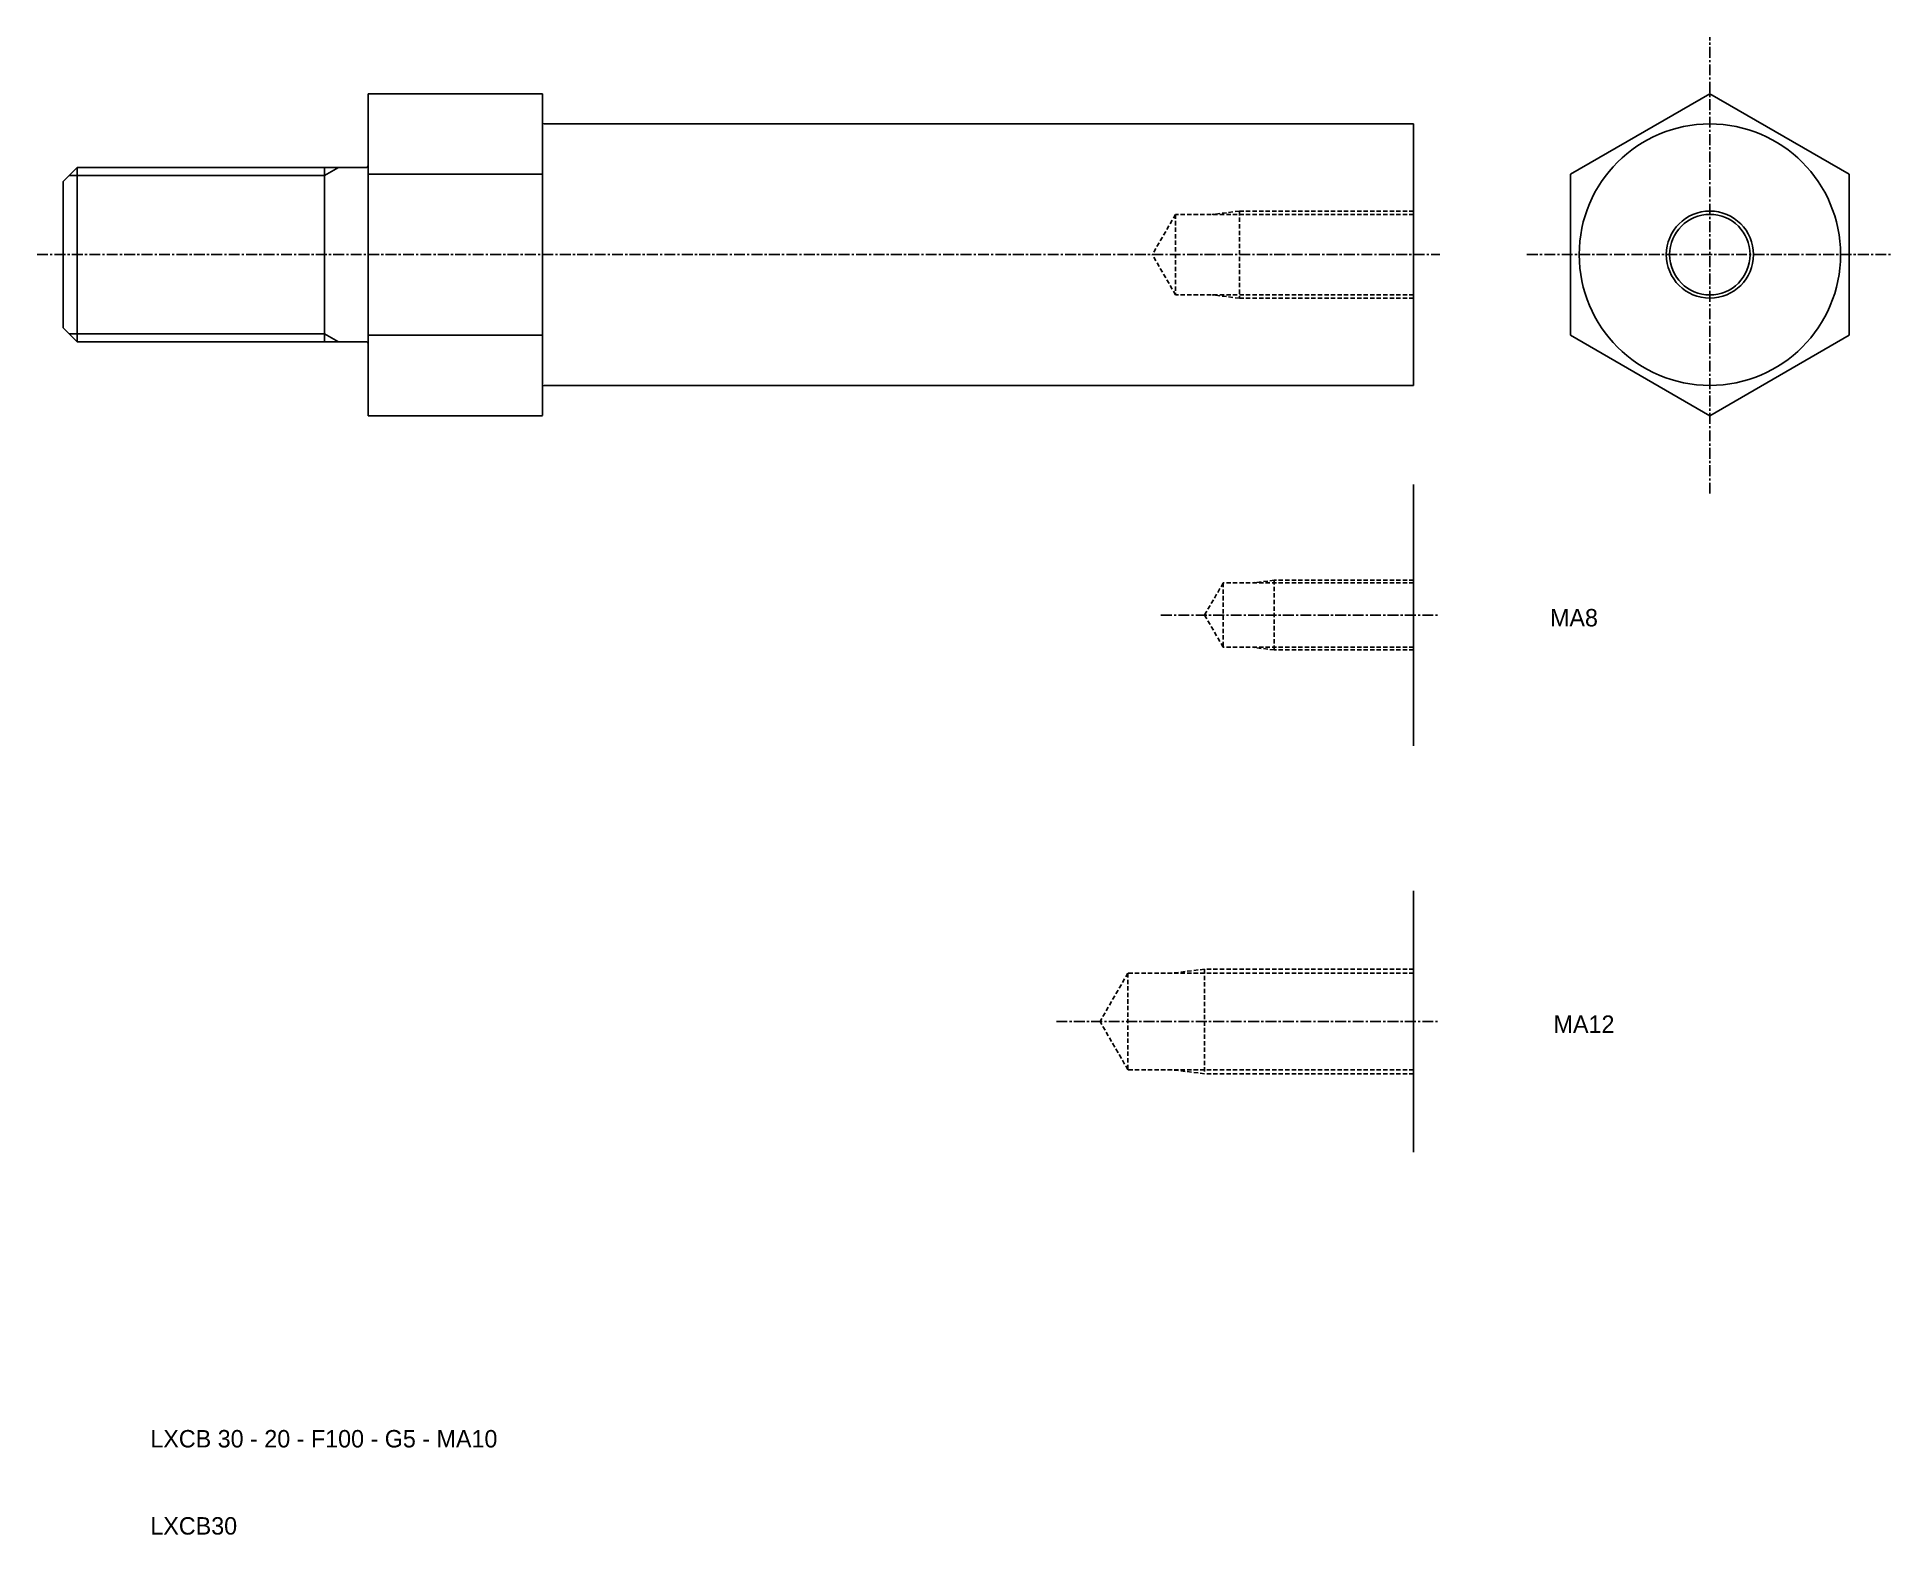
# Model space of a CAD drawing. Extents: x 44 to 257, y -60 to 112.
import ezdxf

# ---------------------------------------------------------------- set-up
doc = ezdxf.new("R2010")
doc.units = 0
doc.linetypes.add('CENTER', pattern=[2, 1.25, -0.25, 0.25, -0.25])
doc.linetypes.add('DASHED', pattern=[0.75, 0.5, -0.25])
doc.layers.get('0').update_dxf_attribs({"linetype": 'CONTINUOUS'})
doc.layers.add('CENTER', color=1, linetype='CENTER')

msp = doc.modelspace()

# ---------------------------------------------------------------- linework, layer by layer
at = {"color": 7, "linetype": 'CONTINUOUS'}
for p, q in [((81.88, 105.84), (81.88, 68.89)), ((101.88, 105.84), (81.88, 105.84)), ((101.88, 105.82), (101.88, 68.92)), ((102.08, 102.37), (201.88, 102.37)), ((201.88, 102.37), (201.88, 72.37)), ((46.88, 95.77), (48.48, 97.37)), ((48.48, 97.37), (81.68, 97.37)), ((48.48, 97.37), (48.48, 77.37)), ((76.88, 97.37), (76.88, 77.37)), ((101.88, 96.6), (81.88, 96.6)), ((46.88, 95.77), (46.88, 78.97)), ((46.88, 78.97), (48.48, 77.37)), ((48.48, 77.37), (81.68, 77.37)), ((101.88, 78.13), (81.88, 78.13)), ((102.08, 72.37), (201.88, 72.37)), ((101.88, 68.89), (81.88, 68.89)), ((201.88, 61.01), (201.88, 31.01)), ((201.88, 14.38), (201.88, -15.62))]:
    msp.add_line(p, q, dxfattribs=at)
at = {"color": 3, "linetype": 'CONTINUOUS'}
for p, q in [((47.56, 96.45), (76.88, 96.45)), ((76.88, 96.45), (78.48, 97.37)), ((47.56, 78.29), (76.88, 78.29)), ((76.88, 78.29), (78.48, 77.37))]:
    msp.add_line(p, q, dxfattribs=at)
at = {"color": 3, "linetype": 'DASHED'}
for p, q in [((174.55, 91.98), (171.88, 87.37)), ((201.88, 91.98), (174.55, 91.98)), ((174.55, 91.98), (174.55, 82.75)), ((181.88, 92.37), (178.76, 91.98)), ((201.88, 92.37), (181.88, 92.37)), ((181.88, 92.37), (181.88, 82.37)), ((174.55, 82.75), (171.88, 87.37)), ((201.88, 82.75), (174.55, 82.75)), ((181.88, 82.37), (178.76, 82.75)), ((201.88, 82.37), (181.88, 82.37)), ((180.02, 49.7), (177.88, 46.01)), ((180.02, 49.7), (180.02, 42.32)), ((201.88, 49.7), (180.02, 49.7)), ((185.88, 50.01), (183.38, 49.7)), ((185.88, 50.01), (185.88, 42.01)), ((201.88, 50.01), (185.88, 50.01)), ((180.02, 42.32), (177.88, 46.01)), ((201.88, 42.32), (180.02, 42.32)), ((185.88, 42.01), (183.38, 42.32)), ((201.88, 42.01), (185.88, 42.01)), ((169.08, 4.92), (165.88, -0.62)), ((169.08, 4.92), (169.08, -6.16)), ((201.88, 4.92), (169.08, 4.92)), ((177.88, 5.38), (174.13, 4.92)), ((177.88, 5.38), (177.88, -6.62)), ((201.88, 5.38), (177.88, 5.38)), ((169.08, -6.16), (165.88, -0.62)), ((201.88, -6.16), (169.08, -6.16)), ((177.88, -6.62), (174.13, -6.16)), ((201.88, -6.62), (177.88, -6.62))]:
    msp.add_line(p, q, dxfattribs=at)
at = {"color": 7, "linetype": 'CONTINUOUS'}
msp.add_lwpolyline([(219.88, 78.13), (235.88, 68.89), (251.88, 78.13), (251.88, 96.6), (235.88, 105.84), (219.88, 96.6)], close=True, dxfattribs=at)
for radius in [15, 4.62]:
    msp.add_circle((235.88, 87.37), radius, dxfattribs=at)
at = {"color": 3, "linetype": 'CONTINUOUS'}
msp.add_circle((235.88, 87.37), 5, dxfattribs=at)
at = {"color": 7, "linetype": 'CONTINUOUS'}
for centre, start, end in [((102.08, 102.57), 180, 270), ((81.68, 97.57), 270, 0), ((81.68, 77.17), 0, 90), ((102.08, 72.17), 90, 180)]:
    msp.add_arc(centre, 0.2, start, end, dxfattribs=at)
at = {"layer": 'CENTER', "color": 1, "linetype": 'CENTER'}
for p, q in [((235.88, 59.95), (235.88, 112.33)), ((43.88, 87.37), (81.88, 87.37)), ((81.88, 87.37), (204.88, 87.37)), ((214.88, 87.37), (256.88, 87.37)), ((172.88, 46.01), (204.88, 46.01)), ((160.88, -0.62), (204.88, -0.62))]:
    msp.add_line(p, q, dxfattribs=at)

# ---------------------------------------------------------------- texts
at = {"color": 7, "linetype": 'CONTINUOUS'}
for s, p in [('MA8', (217.53, 44.71)), ('MA12', (217.94, -1.93)), ('LXCB 30 - 20 - F100 - G5 - MA10', (56.88, -49.5)), ('LXCB30', (56.88, -59.5))]:
    msp.add_text(s, height=2, dxfattribs=at).set_placement(p)

doc.saveas('drawing.dxf')
